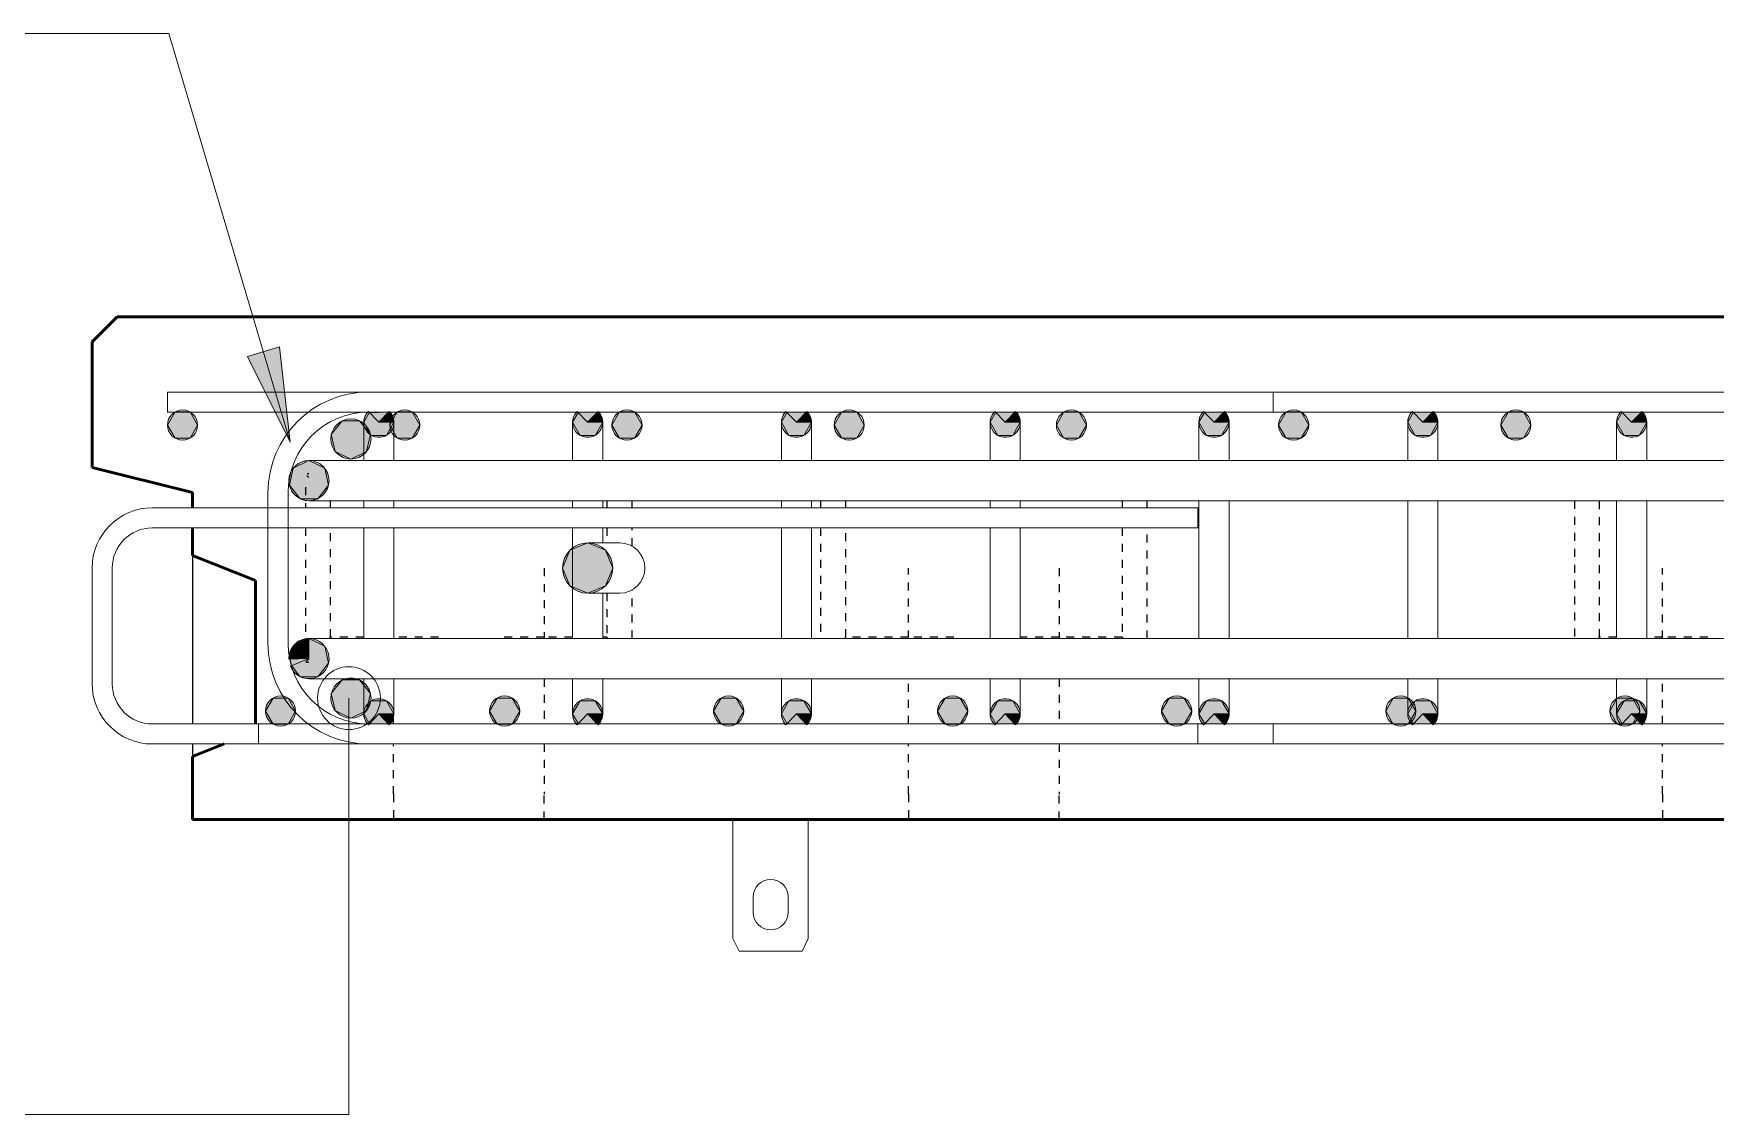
# Model space of a CAD drawing. Header units: millimetres. Extents: x -22025 to -1429, y -2879 to 29261.
# Drawn here: x -10050 to -9381, y 2394 to 2824 of the extents above; entities that cross this region are included whole.
import ezdxf

# ---------------------------------------------------------------- set-up
doc = ezdxf.new("R2010")
doc.units = ezdxf.units.MM
doc.linetypes.add('Dash', pattern=[6.36, 3.18, -3.18])
for name, color, linetype, lineweight in [('A-GENM', 13, 'Continuous', 18), ('A-WALL', 113, 'Continuous', 25), ('A-WALL-HDLN', 110, 'Dash', 25), ('S-RBAR', 171, 'Continuous', 18), ('S-RBAR-IDEN', 171, 'Continuous', 9)]:
    doc.layers.add(name, color=color, linetype=linetype, lineweight=lineweight)

# ---------------------------------------------------------------- blocks, each defined once
blk = doc.blocks.new('RR spread anchor face based - RR-SA-1_4-160-2134593-Elevation Top Copy 3')
at = {"layer": 'A-GENM'}
for p, q in [((-19219.57, 2511.2), (-19219.57, 2463.78)), ((-19189.57, 2463.78), (-19189.57, 2511.2)), ((-19211.57, 2474.28), (-19211.57, 2480.28)), ((-19197.57, 2480.28), (-19197.57, 2474.28)), ((-19219.57, 2463.78), (-19217.07, 2458.78)), ((-19192.07, 2458.78), (-19189.57, 2463.78)), ((-19217.07, 2458.78), (-19192.07, 2458.78))]:
    blk.add_line(p, q, dxfattribs=at)
for centre, start, end in [((-19204.57, 2480.28), 0, 180), ((-19204.57, 2474.28), 180, 0)]:
    blk.add_arc(centre, 7, start, end, dxfattribs=at)

msp = doc.modelspace()

# ---------------------------------------------------------------- hatches: boundary and pattern name
at = {"layer": 'S-RBAR'}
h = msp.add_hatch(color=256, dxfattribs=at)
edge = h.paths.add_edge_path()
edge.add_arc((-9990.48187, 2668.09541), 6, 0, 360)
for points in [[(-9993.48187, 2662.89926), (-9987.48187, 2662.89926), (-9984.48187, 2668.09541), (-9987.48187, 2673.29157), (-9993.48187, 2673.29157), (-9996.48187, 2668.09541)], [(-9909.37198, 2664.00002), (-9906.37198, 2669.19617), (-9908.68138, 2673.19617), (-9916.17584, 2672.99998), (-9918.37198, 2669.19617), (-9915.37198, 2664.00002)], [(-9905.0533, 2662.89926), (-9899.0533, 2662.89926), (-9896.0533, 2668.09541), (-9899.0533, 2673.29157), (-9905.0533, 2673.29157), (-9908.0533, 2668.09541)], [(-9826.2869, 2664.00002), (-9823.2869, 2669.19617), (-9825.5963, 2673.19617), (-9832.9775, 2673.19617), (-9835.2869, 2669.19617), (-9832.2869, 2664.00002)], [(-9816.62472, 2662.89926), (-9810.62472, 2662.89926), (-9807.62472, 2668.09541), (-9810.62472, 2673.29157), (-9816.62472, 2673.29157), (-9819.62472, 2668.09541)], [(-9743.20183, 2664.00002), (-9740.20183, 2669.19617), (-9742.51123, 2673.19617), (-9749.89242, 2673.19617), (-9752.20183, 2669.19617), (-9749.20183, 2664.00002)], [(-9728.19615, 2662.89926), (-9722.19615, 2662.89926), (-9719.19615, 2668.09541), (-9722.19615, 2673.29157), (-9728.19615, 2673.29157), (-9731.19615, 2668.09541)], [(-9660.11675, 2664.00002), (-9657.11675, 2669.19617), (-9659.42615, 2673.19617), (-9666.80735, 2673.19617), (-9669.11675, 2669.19617), (-9666.11675, 2664.00002)], [(-9639.76758, 2662.89926), (-9633.76758, 2662.89926), (-9630.76758, 2668.09541), (-9633.76758, 2673.29157), (-9639.76758, 2673.29157), (-9642.76758, 2668.09541)], [(-9577.03167, 2664.00002), (-9574.03167, 2669.19617), (-9576.34107, 2673.19617), (-9583.72227, 2673.19617), (-9586.03167, 2669.19617), (-9583.03167, 2664.00002)], [(-9551.33901, 2662.89926), (-9545.33901, 2662.89926), (-9542.33901, 2668.09541), (-9545.33901, 2673.29157), (-9551.33901, 2673.29157), (-9554.33901, 2668.09541)], [(-9493.9466, 2664.00002), (-9490.9466, 2669.19617), (-9493.256, 2673.19617), (-9500.6372, 2673.19617), (-9502.9466, 2669.19617), (-9499.9466, 2664.00002)], [(-9462.91044, 2662.89926), (-9456.91044, 2662.89926), (-9453.91044, 2668.09541), (-9456.91044, 2673.29157), (-9462.91044, 2673.29157), (-9465.91044, 2668.09541)], [(-9410.86152, 2664.00002), (-9407.86152, 2669.19617), (-9410.17092, 2673.19617), (-9417.55212, 2673.19617), (-9419.86152, 2669.19617), (-9416.86152, 2664.00002)], [(-9923.48187, 2654.57049), (-9917.22722, 2657.58257), (-9915.68244, 2664.35066), (-9920.0108, 2669.77824), (-9926.95294, 2669.77824), (-9931.28129, 2664.35066), (-9929.73652, 2657.58257)], [(-9943.65421, 2638.77669), (-9936.71208, 2638.77669), (-9932.38372, 2644.20427), (-9933.92849, 2650.97236), (-9940.18315, 2653.98444), (-9946.4378, 2650.97236), (-9947.98257, 2644.20427), (-9944.19468, 2639.45441)], [(-9829.27339, 2601.19617), (-9822.20233, 2604.1251), (-9819.27339, 2611.19617), (-9822.20233, 2618.26724), (-9829.27339, 2621.19617), (-9836.34446, 2618.26724), (-9839.27339, 2611.19617), (-9836.34446, 2604.1251)], [(-9943.65421, 2567.9649), (-9936.71208, 2567.9649), (-9932.38372, 2573.39248), (-9933.92849, 2580.16057), (-9940.18315, 2583.17265), (-9946.4378, 2580.16057), (-9947.64767, 2574.85979), (-9947.16511, 2572.36743), (-9944.19468, 2568.64262)], [(-9923.48187, 2551.45886), (-9917.22722, 2554.47094), (-9915.68244, 2561.23903), (-9920.0108, 2566.66661), (-9926.95294, 2566.66661), (-9931.28129, 2561.23903), (-9929.73652, 2554.47094)], [(-9948.48187, 2549.10077), (-9945.48187, 2554.29693), (-9948.48187, 2559.49308), (-9954.48187, 2559.49308), (-9957.48187, 2554.29693), (-9954.48187, 2549.10077)], [(-9916.06258, 2549.19617), (-9908.68138, 2549.19617), (-9906.37198, 2553.19617), (-9909.37198, 2558.39232), (-9915.37198, 2558.39232), (-9918.37198, 2553.19617), (-9916.17584, 2549.39236)], [(-9859.32802, 2549.10077), (-9856.32802, 2554.29693), (-9859.32802, 2559.49308), (-9865.32802, 2559.49308), (-9868.32802, 2554.29693), (-9865.32802, 2549.10077)], [(-9825.5963, 2549.19617), (-9823.2869, 2553.19617), (-9826.2869, 2558.39232), (-9832.2869, 2558.39232), (-9835.2869, 2553.19617), (-9832.9775, 2549.19617)], [(-9770.17417, 2549.10077), (-9767.17417, 2554.29693), (-9770.17417, 2559.49308), (-9776.17417, 2559.49308), (-9779.17417, 2554.29693), (-9776.17417, 2549.10077)], [(-9749.89242, 2549.19617), (-9742.51123, 2549.19617), (-9740.20183, 2553.19617), (-9743.20183, 2558.39232), (-9749.20183, 2558.39232), (-9752.20183, 2553.19617)], [(-9681.02033, 2549.10077), (-9678.02033, 2554.29693), (-9681.02033, 2559.49308), (-9687.02033, 2559.49308), (-9690.02033, 2554.29693), (-9687.02033, 2549.10077)], [(-9659.42615, 2549.19617), (-9657.11675, 2553.19617), (-9660.11675, 2558.39232), (-9666.11675, 2558.39232), (-9669.11675, 2553.19617), (-9666.80735, 2549.19617), (-9663.78228, 2549.19617)], [(-9591.86648, 2549.10077), (-9588.86648, 2554.29693), (-9591.86648, 2559.49308), (-9597.86648, 2559.49308), (-9600.86648, 2554.29693), (-9597.86648, 2549.10077)], [(-9576.34107, 2549.19617), (-9574.03167, 2553.19617), (-9577.03167, 2558.39232), (-9583.03167, 2558.39232), (-9586.03167, 2553.19617), (-9583.72227, 2549.19617)], [(-9502.71264, 2549.10077), (-9499.71264, 2554.29693), (-9502.71264, 2559.49308), (-9508.71264, 2559.49308), (-9511.71264, 2554.29693), (-9508.71264, 2549.10077)], [(-9493.256, 2549.19617), (-9490.9466, 2553.19617), (-9493.9466, 2558.39232), (-9499.9466, 2558.39232), (-9502.9466, 2553.19617), (-9500.6372, 2549.19617)], [(-9413.55879, 2549.10077), (-9410.55879, 2554.29693), (-9413.55879, 2559.49308), (-9419.55879, 2559.49308), (-9422.55879, 2554.29693), (-9419.55879, 2549.10077)], [(-9410.17092, 2549.19617), (-9407.86152, 2553.19617), (-9410.86152, 2558.39232), (-9416.86152, 2558.39232), (-9419.86152, 2553.19617), (-9417.55212, 2549.19617)]]:
    msp.add_hatch(color=256, dxfattribs=at).paths.add_polyline_path(points)
h = msp.add_hatch(color=256, dxfattribs=at)
edge = h.paths.add_edge_path()
edge.add_arc((-9923.48187, 2662.57049), 8, 0, 360)
h = msp.add_hatch(color=256, dxfattribs=at)
edge = h.paths.add_edge_path()
edge.add_arc((-9912.37198, 2669.19617), 6, 133.81197846, 360)
edge.add_line((-9906.37198, 2669.19617), (-9912.37198, 2669.19617))
edge.add_line((-9912.37198, 2669.19617), (-9916.52574, 2673.52586))
h = msp.add_hatch(color=256, dxfattribs=at)
edge = h.paths.add_edge_path()
edge.add_arc((-9912.37198, 2669.19617), 6, 0, 46.18802154)
edge.add_line((-9908.21821, 2673.52586), (-9912.37198, 2669.19617))
edge.add_line((-9912.37198, 2669.19617), (-9906.37198, 2669.19617))
h = msp.add_hatch(color=256, dxfattribs=at)
edge = h.paths.add_edge_path()
edge.add_arc((-9902.0533, 2668.09541), 6, 0, 360)
h = msp.add_hatch(color=256, dxfattribs=at)
edge = h.paths.add_edge_path()
edge.add_arc((-9829.2869, 2669.19617), 6, 133.81197846, 360)
edge.add_line((-9823.2869, 2669.19617), (-9829.2869, 2669.19617))
edge.add_line((-9829.2869, 2669.19617), (-9833.44067, 2673.52586))
h = msp.add_hatch(color=256, dxfattribs=at)
edge = h.paths.add_edge_path()
edge.add_arc((-9829.2869, 2669.19617), 6, 0, 46.18802154)
edge.add_line((-9825.13314, 2673.52586), (-9829.2869, 2669.19617))
edge.add_line((-9829.2869, 2669.19617), (-9823.2869, 2669.19617))
h = msp.add_hatch(color=256, dxfattribs=at)
edge = h.paths.add_edge_path()
edge.add_arc((-9813.62472, 2668.09541), 6, 0, 360)
h = msp.add_hatch(color=256, dxfattribs=at)
edge = h.paths.add_edge_path()
edge.add_arc((-9746.20183, 2669.19617), 6, 133.81197846, 360)
edge.add_line((-9740.20183, 2669.19617), (-9746.20183, 2669.19617))
edge.add_line((-9746.20183, 2669.19617), (-9750.35559, 2673.52586))
h = msp.add_hatch(color=256, dxfattribs=at)
edge = h.paths.add_edge_path()
edge.add_arc((-9746.20183, 2669.19617), 6, 0, 46.18802154)
edge.add_line((-9742.04806, 2673.52586), (-9746.20183, 2669.19617))
edge.add_line((-9746.20183, 2669.19617), (-9740.20183, 2669.19617))
h = msp.add_hatch(color=256, dxfattribs=at)
edge = h.paths.add_edge_path()
edge.add_arc((-9725.19615, 2668.09541), 6, 0, 360)
h = msp.add_hatch(color=256, dxfattribs=at)
edge = h.paths.add_edge_path()
edge.add_arc((-9663.11675, 2669.19617), 6, 133.81197846, 360)
edge.add_line((-9657.11675, 2669.19617), (-9663.11675, 2669.19617))
edge.add_line((-9663.11675, 2669.19617), (-9667.27051, 2673.52586))
h = msp.add_hatch(color=256, dxfattribs=at)
edge = h.paths.add_edge_path()
edge.add_arc((-9663.11675, 2669.19617), 6, 0, 46.18802154)
edge.add_line((-9658.96299, 2673.52586), (-9663.11675, 2669.19617))
edge.add_line((-9663.11675, 2669.19617), (-9657.11675, 2669.19617))
h = msp.add_hatch(color=256, dxfattribs=at)
edge = h.paths.add_edge_path()
edge.add_arc((-9636.76758, 2668.09541), 6, 0, 360)
h = msp.add_hatch(color=256, dxfattribs=at)
edge = h.paths.add_edge_path()
edge.add_arc((-9580.03167, 2669.19617), 6, 133.81197846, 360)
edge.add_line((-9574.03167, 2669.19617), (-9580.03167, 2669.19617))
edge.add_line((-9580.03167, 2669.19617), (-9584.18544, 2673.52586))
h = msp.add_hatch(color=256, dxfattribs=at)
edge = h.paths.add_edge_path()
edge.add_arc((-9580.03167, 2669.19617), 6, 0, 46.18802154)
edge.add_line((-9575.87791, 2673.52586), (-9580.03167, 2669.19617))
edge.add_line((-9580.03167, 2669.19617), (-9574.03167, 2669.19617))
h = msp.add_hatch(color=256, dxfattribs=at)
edge = h.paths.add_edge_path()
edge.add_arc((-9548.33901, 2668.09541), 6, 0, 360)
h = msp.add_hatch(color=256, dxfattribs=at)
edge = h.paths.add_edge_path()
edge.add_arc((-9496.9466, 2669.19617), 6, 133.81197846, 360)
edge.add_line((-9490.9466, 2669.19617), (-9496.9466, 2669.19617))
edge.add_line((-9496.9466, 2669.19617), (-9501.10036, 2673.52586))
h = msp.add_hatch(color=256, dxfattribs=at)
edge = h.paths.add_edge_path()
edge.add_arc((-9496.9466, 2669.19617), 6, 0, 46.18802154)
edge.add_line((-9492.79283, 2673.52586), (-9496.9466, 2669.19617))
edge.add_line((-9496.9466, 2669.19617), (-9490.9466, 2669.19617))
h = msp.add_hatch(color=256, dxfattribs=at)
edge = h.paths.add_edge_path()
edge.add_arc((-9459.91044, 2668.09541), 6, 0, 360)
h = msp.add_hatch(color=256, dxfattribs=at)
edge = h.paths.add_edge_path()
edge.add_arc((-9413.86152, 2669.19617), 6, 133.81197846, 360)
edge.add_line((-9407.86152, 2669.19617), (-9413.86152, 2669.19617))
edge.add_line((-9413.86152, 2669.19617), (-9418.01529, 2673.52586))
h = msp.add_hatch(color=256, dxfattribs=at)
edge = h.paths.add_edge_path()
edge.add_arc((-9413.86152, 2669.19617), 6, 0, 46.18802154)
edge.add_line((-9409.70776, 2673.52586), (-9413.86152, 2669.19617))
edge.add_line((-9413.86152, 2669.19617), (-9407.86152, 2669.19617))
h = msp.add_hatch(color=256, dxfattribs=at)
edge = h.paths.add_edge_path()
edge.add_arc((-9940.18315, 2645.98444), 8, 0, 360)
h = msp.add_hatch(color=256, dxfattribs=at)
edge = h.paths.add_edge_path()
edge.add_arc((-9829.27339, 2611.19617), 10, 0, 360)
h = msp.add_hatch(color=256, dxfattribs=at)
edge = h.paths.add_edge_path()
edge.add_arc((-9940.18315, 2575.17265), 8, 90, 181.70757747)
edge.add_line((-9948.17959, 2574.93426), (-9940.18315, 2575.17265))
edge.add_line((-9940.18315, 2575.17265), (-9940.18315, 2583.17265))
h = msp.add_hatch(color=256, dxfattribs=at)
edge = h.paths.add_edge_path()
edge.add_arc((-9940.18315, 2575.17265), 8, 202.56998476, 450)
edge.add_line((-9940.18315, 2583.17265), (-9940.18315, 2575.17265))
edge.add_line((-9940.18315, 2575.17265), (-9947.57044, 2572.10216))
h = msp.add_hatch(color=256, dxfattribs=at)
edge = h.paths.add_edge_path()
edge.add_arc((-9923.48187, 2559.45886), 8, 0, 360)
h = msp.add_hatch(color=256, dxfattribs=at)
edge = h.paths.add_edge_path()
edge.add_arc((-9951.48187, 2554.29693), 6, 0, 360)
h = msp.add_hatch(color=256, dxfattribs=at)
edge = h.paths.add_edge_path()
edge.add_arc((-9912.37198, 2553.19617), 6, 0, 226.18802154)
edge.add_line((-9916.52574, 2548.86648), (-9912.37198, 2553.19617))
edge.add_line((-9912.37198, 2553.19617), (-9906.37198, 2553.19617))
h = msp.add_hatch(color=256, dxfattribs=at)
edge = h.paths.add_edge_path()
edge.add_arc((-9862.32802, 2554.29693), 6, 0, 360)
h = msp.add_hatch(color=256, dxfattribs=at)
edge = h.paths.add_edge_path()
edge.add_arc((-9829.2869, 2553.19617), 6, 0, 226.18802154)
edge.add_line((-9833.44067, 2548.86648), (-9829.2869, 2553.19617))
edge.add_line((-9829.2869, 2553.19617), (-9823.2869, 2553.19617))
h = msp.add_hatch(color=256, dxfattribs=at)
edge = h.paths.add_edge_path()
edge.add_arc((-9773.17417, 2554.29693), 6, 0, 360)
h = msp.add_hatch(color=256, dxfattribs=at)
edge = h.paths.add_edge_path()
edge.add_arc((-9746.20183, 2553.19617), 6, 0, 226.18802154)
edge.add_line((-9750.35559, 2548.86648), (-9746.20183, 2553.19617))
edge.add_line((-9746.20183, 2553.19617), (-9740.20183, 2553.19617))
h = msp.add_hatch(color=256, dxfattribs=at)
edge = h.paths.add_edge_path()
edge.add_arc((-9684.02033, 2554.29693), 6, 0, 360)
h = msp.add_hatch(color=256, dxfattribs=at)
edge = h.paths.add_edge_path()
edge.add_arc((-9663.11675, 2553.19617), 6, 0, 226.18802154)
edge.add_line((-9667.27051, 2548.86648), (-9663.11675, 2553.19617))
edge.add_line((-9663.11675, 2553.19617), (-9657.11675, 2553.19617))
h = msp.add_hatch(color=256, dxfattribs=at)
edge = h.paths.add_edge_path()
edge.add_arc((-9594.86648, 2554.29693), 6, 0, 360)
h = msp.add_hatch(color=256, dxfattribs=at)
edge = h.paths.add_edge_path()
edge.add_arc((-9580.03167, 2553.19617), 6, 0, 226.18802154)
edge.add_line((-9584.18544, 2548.86648), (-9580.03167, 2553.19617))
edge.add_line((-9580.03167, 2553.19617), (-9574.03167, 2553.19617))
h = msp.add_hatch(color=256, dxfattribs=at)
edge = h.paths.add_edge_path()
edge.add_arc((-9505.71264, 2554.29693), 6, 0, 360)
h = msp.add_hatch(color=256, dxfattribs=at)
edge = h.paths.add_edge_path()
edge.add_arc((-9496.9466, 2553.19617), 6, 0, 226.18802154)
edge.add_line((-9501.10036, 2548.86648), (-9496.9466, 2553.19617))
edge.add_line((-9496.9466, 2553.19617), (-9490.9466, 2553.19617))
h = msp.add_hatch(color=256, dxfattribs=at)
edge = h.paths.add_edge_path()
edge.add_arc((-9416.55879, 2554.29693), 6, 0, 360)
h = msp.add_hatch(color=256, dxfattribs=at)
edge = h.paths.add_edge_path()
edge.add_arc((-9413.86152, 2553.19617), 6, 0, 226.18802154)
edge.add_line((-9418.01529, 2548.86648), (-9413.86152, 2553.19617))
edge.add_line((-9413.86152, 2553.19617), (-9407.86152, 2553.19617))
h = msp.add_hatch(color=256, dxfattribs=at)
edge = h.paths.add_edge_path()
edge.add_arc((-9912.37198, 2553.19617), 6, 313.81197846, 360)
edge.add_line((-9906.37198, 2553.19617), (-9912.37198, 2553.19617))
edge.add_line((-9912.37198, 2553.19617), (-9908.21821, 2548.86648))
h = msp.add_hatch(color=256, dxfattribs=at)
edge = h.paths.add_edge_path()
edge.add_arc((-9829.2869, 2553.19617), 6, 313.81197846, 360)
edge.add_line((-9823.2869, 2553.19617), (-9829.2869, 2553.19617))
edge.add_line((-9829.2869, 2553.19617), (-9825.13314, 2548.86648))
h = msp.add_hatch(color=256, dxfattribs=at)
edge = h.paths.add_edge_path()
edge.add_arc((-9746.20183, 2553.19617), 6, 313.81197846, 360)
edge.add_line((-9740.20183, 2553.19617), (-9746.20183, 2553.19617))
edge.add_line((-9746.20183, 2553.19617), (-9742.04806, 2548.86648))
h = msp.add_hatch(color=256, dxfattribs=at)
edge = h.paths.add_edge_path()
edge.add_arc((-9663.11675, 2553.19617), 6, 313.81197846, 360)
edge.add_line((-9657.11675, 2553.19617), (-9663.11675, 2553.19617))
edge.add_line((-9663.11675, 2553.19617), (-9658.96299, 2548.86648))
h = msp.add_hatch(color=256, dxfattribs=at)
edge = h.paths.add_edge_path()
edge.add_arc((-9580.03167, 2553.19617), 6, 313.81197846, 360)
edge.add_line((-9574.03167, 2553.19617), (-9580.03167, 2553.19617))
edge.add_line((-9580.03167, 2553.19617), (-9575.87791, 2548.86648))
h = msp.add_hatch(color=256, dxfattribs=at)
edge = h.paths.add_edge_path()
edge.add_arc((-9496.9466, 2553.19617), 6, 313.81197846, 360)
edge.add_line((-9490.9466, 2553.19617), (-9496.9466, 2553.19617))
edge.add_line((-9496.9466, 2553.19617), (-9492.79283, 2548.86648))
h = msp.add_hatch(color=256, dxfattribs=at)
edge = h.paths.add_edge_path()
edge.add_arc((-9413.86152, 2553.19617), 6, 313.81197846, 360)
edge.add_line((-9407.86152, 2553.19617), (-9413.86152, 2553.19617))
edge.add_line((-9413.86152, 2553.19617), (-9409.70776, 2548.86648))
at = {"layer": 'S-RBAR-IDEN'}
msp.add_hatch(color=256, dxfattribs=at).paths.add_polyline_path([(-9947.61793, 2661.33969), (-9951.95941, 2699.16989), (-9964.63628, 2695.40357)])

# ---------------------------------------------------------------- linework, layer by layer
at = {"layer": 'A-WALL', "lineweight": 50}
for p, q in [((-10016.47928, 2711.19617), (-10026.48187, 2701.19359)), ((-8726.48445, 2711.19617), (-10016.47928, 2711.19617)), ((-10026.48187, 2701.19359), (-10026.48187, 2651.19617)), ((-10026.48187, 2651.19617), (-9986.48187, 2641.19617)), ((-9986.48187, 2641.19617), (-9986.48187, 2635.19617)), ((-9986.48187, 2627.19617), (-9986.48187, 2616.19617)), ((-9986.48187, 2616.19617), (-9961.48187, 2606.19617)), ((-9961.48187, 2606.19617), (-9961.48187, 2549.19617)), ((-9973.98187, 2541.19617), (-9986.48187, 2536.19617)), ((-9986.48187, 2536.19617), (-9986.48187, 2511.19617)), ((-9986.48187, 2511.19617), (-8756.48187, 2511.19617))]:
    msp.add_line(p, q, dxfattribs=at)
at = {"layer": 'A-WALL'}
for p, q in [((-9986.48187, 2616.14274), (-9986.48187, 2549.19617)), ((-9986.48187, 2541.19617), (-9986.48187, 2536.2496))]:
    msp.add_line(p, q, dxfattribs=at)
at = {"layer": 'A-WALL-HDLN'}
for p, q in [((-9940.18315, 2647.29382), (-9940.96151, 2648.07218)), ((-9940.18315, 2648.69617), (-9940.87936, 2648.69617)), ((-9941.5855, 2643.33253), (-9941.5855, 2635.19617)), ((-9931.5855, 2635.19617), (-9931.5855, 2637.98444)), ((-9821.5855, 2637.98444), (-9821.5855, 2635.19617)), ((-9811.5855, 2635.19617), (-9811.5855, 2637.98444)), ((-9736.5855, 2637.98444), (-9736.5855, 2635.19617)), ((-9726.5855, 2635.19617), (-9726.5855, 2637.98444)), ((-9616.5855, 2637.98444), (-9616.5855, 2635.19617)), ((-9606.5855, 2635.19617), (-9606.5855, 2637.98444)), ((-9436.5855, 2637.98444), (-9436.5855, 2583.17265)), ((-9426.5855, 2583.69617), (-9426.5855, 2637.98444)), ((-9941.5855, 2627.19617), (-9941.5855, 2582.98803)), ((-9931.5855, 2583.69617), (-9931.5855, 2627.19617)), ((-9821.5855, 2627.19617), (-9821.5855, 2621.19617)), ((-9811.5855, 2619.89935), (-9811.5855, 2627.19617)), ((-9736.5855, 2627.19617), (-9736.5855, 2583.17265)), ((-9726.5855, 2583.69617), (-9726.5855, 2627.19617)), ((-9616.5855, 2627.19617), (-9616.5855, 2583.69617)), ((-9606.5855, 2583.17265), (-9606.5855, 2627.19617)), ((-9821.5855, 2601.19617), (-9821.5855, 2583.69617)), ((-9811.5855, 2583.17265), (-9811.5855, 2602.49299)), ((-9932.10901, 2583.17265), (-9931.5855, 2583.69617)), ((-9918.37198, 2583.69617), (-9931.5855, 2583.69617)), ((-9888.57507, 2583.69617), (-9906.37198, 2583.69617)), ((-9846.6316, 2583.69617), (-9864.59592, 2583.69617)), ((-9835.2869, 2583.69617), (-9846.53939, 2583.69617)), ((-9821.5855, 2583.69617), (-9823.2869, 2583.69617)), ((-9821.5855, 2583.69617), (-9821.06198, 2583.17265)), ((-9727.10901, 2583.17265), (-9726.5855, 2583.69617)), ((-9701.63174, 2583.69617), (-9726.5855, 2583.69617)), ((-9683.57507, 2583.69617), (-9701.53925, 2583.69617)), ((-9641.6316, 2583.69617), (-9657.11675, 2583.69617)), ((-9616.5855, 2583.69617), (-9641.53939, 2583.69617)), ((-9616.5855, 2583.69617), (-9616.06198, 2583.17265)), ((-9427.10901, 2583.17265), (-9426.5855, 2583.69617)), ((-9419.86152, 2583.69617), (-9426.5855, 2583.69617)), ((-9401.63174, 2583.69617), (-9407.74986, 2583.69617)), ((-9383.57507, 2583.69617), (-9401.53925, 2583.69617)), ((-9941.43075, 2573.69617), (-9940.18315, 2573.69617)), ((-9941.40729, 2573.87438), (-9940.18315, 2575.09852)), ((-9906.5855, 2521.19617), (-9906.5855, 2511.19617)), ((-9846.5855, 2511.19617), (-9846.5855, 2521.19617)), ((-9701.5855, 2521.19617), (-9701.5855, 2511.19617)), ((-9641.5855, 2511.19617), (-9641.5855, 2521.19617)), ((-9401.5855, 2521.19617), (-9401.5855, 2511.19617))]:
    msp.add_line(p, q, dxfattribs=at)
at = {"layer": 'A-WALL-HDLN', "flags": 128}
for points in [[(-9846.5855, 2611.19617), (-9846.5855, 2611.12418), (-9846.5855, 2610.90832), (-9846.5855, 2610.54895), (-9846.5855, 2610.04663), (-9846.5855, 2609.40216), (-9846.5855, 2608.61659), (-9846.5855, 2607.69116), (-9846.5855, 2606.62736), (-9846.5855, 2605.42688), (-9846.5855, 2604.09166), (-9846.5855, 2602.62382), (-9846.5855, 2601.02571), (-9846.5855, 2599.2999), (-9846.5855, 2597.44913), (-9846.5855, 2595.47638), (-9846.5855, 2593.38479), (-9846.5855, 2591.17771), (-9846.5855, 2588.85869), (-9846.5855, 2586.43141), (-9846.5855, 2583.89977), (-9846.5855, 2583.17265)], [(-9701.5855, 2583.1991), (-9701.5855, 2585.75822), (-9701.5855, 2588.21405), (-9701.5855, 2590.56267), (-9701.5855, 2592.80032), (-9701.5855, 2594.92341), (-9701.5855, 2596.92856), (-9701.5855, 2598.81255), (-9701.5855, 2600.57237), (-9701.5855, 2602.20521), (-9701.5855, 2603.70845), (-9701.5855, 2605.07969), (-9701.5855, 2606.31673), (-9701.5855, 2607.4176), (-9701.5855, 2608.38053), (-9701.5855, 2609.20398), (-9701.5855, 2609.88665), (-9701.5855, 2610.42742), (-9701.5855, 2610.82545), (-9701.5855, 2611.08008), (-9701.5855, 2611.19092), (-9701.5855, 2611.19617)], [(-9641.5855, 2611.19617), (-9641.5855, 2611.12418), (-9641.5855, 2610.90832), (-9641.5855, 2610.54895), (-9641.5855, 2610.04663), (-9641.5855, 2609.40216), (-9641.5855, 2608.61659), (-9641.5855, 2607.69116), (-9641.5855, 2606.62736), (-9641.5855, 2605.42688), (-9641.5855, 2604.09166), (-9641.5855, 2602.62382), (-9641.5855, 2601.02571), (-9641.5855, 2599.2999), (-9641.5855, 2597.44913), (-9641.5855, 2595.47638), (-9641.5855, 2593.38479), (-9641.5855, 2591.17771), (-9641.5855, 2588.85869), (-9641.5855, 2586.43141), (-9641.5855, 2583.89977), (-9641.5855, 2583.17265)], [(-9401.5855, 2583.1991), (-9401.5855, 2585.75822), (-9401.5855, 2588.21405), (-9401.5855, 2590.56267), (-9401.5855, 2592.80032), (-9401.5855, 2594.92341), (-9401.5855, 2596.92856), (-9401.5855, 2598.81255), (-9401.5855, 2600.57237), (-9401.5855, 2602.20521), (-9401.5855, 2603.70845), (-9401.5855, 2605.07969), (-9401.5855, 2606.31673), (-9401.5855, 2607.4176), (-9401.5855, 2608.38053), (-9401.5855, 2609.20398), (-9401.5855, 2609.88665), (-9401.5855, 2610.42742), (-9401.5855, 2610.82545), (-9401.5855, 2611.08008), (-9401.5855, 2611.19092), (-9401.5855, 2611.19617)], [(-9846.5855, 2567.17265), (-9846.5855, 2566.75599), (-9846.5855, 2563.61572), (-9846.5855, 2560.40759), (-9846.5855, 2557.13673), (-9846.5855, 2553.80837), (-9846.5855, 2550.42784), (-9846.5855, 2549.19617)], [(-9701.5855, 2549.19617), (-9701.5855, 2549.50716), (-9701.5855, 2552.90085), (-9701.5855, 2556.24382), (-9701.5855, 2559.53072), (-9701.5855, 2562.7563), (-9701.5855, 2565.91538), (-9701.5855, 2567.17265)], [(-9641.5855, 2567.17265), (-9641.5855, 2566.75599), (-9641.5855, 2563.61572), (-9641.5855, 2560.40759), (-9641.5855, 2557.13673), (-9641.5855, 2553.80837), (-9641.5855, 2550.42784), (-9641.5855, 2549.19617)], [(-9401.5855, 2549.19617), (-9401.5855, 2549.50716), (-9401.5855, 2552.90085), (-9401.5855, 2556.24382), (-9401.5855, 2559.53072), (-9401.5855, 2562.7563), (-9401.5855, 2565.91538), (-9401.5855, 2567.17265)], [(-9906.5855, 2549.19617), (-9906.5855, 2549.50716), (-9906.5855, 2551.64326)], [(-9906.5855, 2521.19617), (-9906.5855, 2524.79521), (-9906.5855, 2528.38849), (-9906.5855, 2531.97027), (-9906.5855, 2535.53481), (-9906.5855, 2539.07641), (-9906.5855, 2541.19617)], [(-9846.5855, 2541.19617), (-9846.5855, 2540.02765), (-9846.5855, 2536.49321), (-9846.5855, 2532.9343), (-9846.5855, 2529.35662), (-9846.5855, 2525.76587), (-9846.5855, 2522.16782), (-9846.5855, 2521.19617)], [(-9701.5855, 2521.19617), (-9701.5855, 2524.79521), (-9701.5855, 2528.38849), (-9701.5855, 2531.97027), (-9701.5855, 2535.53481), (-9701.5855, 2539.07641), (-9701.5855, 2541.19617)], [(-9641.5855, 2541.19617), (-9641.5855, 2540.02765), (-9641.5855, 2536.49321), (-9641.5855, 2532.9343), (-9641.5855, 2529.35662), (-9641.5855, 2525.76587), (-9641.5855, 2522.16782), (-9641.5855, 2521.19617)], [(-9401.5855, 2521.19617), (-9401.5855, 2524.79521), (-9401.5855, 2528.38849), (-9401.5855, 2531.97027), (-9401.5855, 2535.53481), (-9401.5855, 2539.07641), (-9401.5855, 2541.19617)]]:
    msp.add_lwpolyline(points, dxfattribs=at)
at = {"layer": 'S-RBAR'}
for p, q in [((-8746.48187, 2681.19617), (-9996.48187, 2681.19617)), ((-9996.48187, 2681.19617), (-9996.48187, 2673.19617)), ((-9916.48187, 2681.19617), (-9556.48187, 2681.19617)), ((-9556.48187, 2673.19617), (-9556.48187, 2681.19617)), ((-9993.48187, 2673.29157), (-9996.48187, 2668.09541)), ((-8746.48187, 2673.19617), (-9996.48187, 2673.19617)), ((-9987.48187, 2673.29157), (-9993.48187, 2673.29157)), ((-9984.48187, 2668.09541), (-9987.48187, 2673.29157)), ((-9916.17584, 2672.99998), (-9918.37198, 2669.19617)), ((-9912.37198, 2669.19617), (-9916.52574, 2673.52586)), ((-9916.48187, 2673.19617), (-9556.48187, 2673.19617)), ((-9908.68138, 2673.19617), (-9916.17584, 2672.99998)), ((-9908.21821, 2673.52586), (-9912.37198, 2669.19617)), ((-9906.37198, 2669.19617), (-9908.68138, 2673.19617)), ((-9905.0533, 2673.29157), (-9908.0533, 2668.09541)), ((-9899.0533, 2673.29157), (-9905.0533, 2673.29157)), ((-9896.0533, 2668.09541), (-9899.0533, 2673.29157)), ((-9832.9775, 2673.19617), (-9835.2869, 2669.19617)), ((-9829.2869, 2669.19617), (-9833.44067, 2673.52586)), ((-9825.5963, 2673.19617), (-9832.9775, 2673.19617)), ((-9825.13314, 2673.52586), (-9829.2869, 2669.19617)), ((-9823.2869, 2669.19617), (-9825.5963, 2673.19617)), ((-9816.62472, 2673.29157), (-9819.62472, 2668.09541)), ((-9810.62472, 2673.29157), (-9816.62472, 2673.29157)), ((-9807.62472, 2668.09541), (-9810.62472, 2673.29157)), ((-9749.89242, 2673.19617), (-9752.20183, 2669.19617)), ((-9746.20183, 2669.19617), (-9750.35559, 2673.52586)), ((-9742.51123, 2673.19617), (-9749.89242, 2673.19617)), ((-9742.04806, 2673.52586), (-9746.20183, 2669.19617)), ((-9740.20183, 2669.19617), (-9742.51123, 2673.19617)), ((-9728.19615, 2673.29157), (-9731.19615, 2668.09541)), ((-9722.19615, 2673.29157), (-9728.19615, 2673.29157)), ((-9719.19615, 2668.09541), (-9722.19615, 2673.29157)), ((-9666.80735, 2673.19617), (-9669.11675, 2669.19617)), ((-9663.11675, 2669.19617), (-9667.27051, 2673.52586)), ((-9659.42615, 2673.19617), (-9666.80735, 2673.19617)), ((-9658.96299, 2673.52586), (-9663.11675, 2669.19617)), ((-9657.11675, 2669.19617), (-9659.42615, 2673.19617)), ((-9639.76758, 2673.29157), (-9642.76758, 2668.09541)), ((-9633.76758, 2673.29157), (-9639.76758, 2673.29157)), ((-9630.76758, 2668.09541), (-9633.76758, 2673.29157)), ((-9583.72227, 2673.19617), (-9586.03167, 2669.19617)), ((-9580.03167, 2669.19617), (-9584.18544, 2673.52586)), ((-9576.34107, 2673.19617), (-9583.72227, 2673.19617)), ((-9575.87791, 2673.52586), (-9580.03167, 2669.19617)), ((-9574.03167, 2669.19617), (-9576.34107, 2673.19617)), ((-9551.33901, 2673.29157), (-9554.33901, 2668.09541)), ((-9545.33901, 2673.29157), (-9551.33901, 2673.29157)), ((-9542.33901, 2668.09541), (-9545.33901, 2673.29157)), ((-9500.6372, 2673.19617), (-9502.9466, 2669.19617)), ((-9496.9466, 2669.19617), (-9501.10036, 2673.52586)), ((-9493.256, 2673.19617), (-9500.6372, 2673.19617)), ((-9492.79283, 2673.52586), (-9496.9466, 2669.19617)), ((-9490.9466, 2669.19617), (-9493.256, 2673.19617)), ((-9462.91044, 2673.29157), (-9465.91044, 2668.09541)), ((-9456.91044, 2673.29157), (-9462.91044, 2673.29157)), ((-9453.91044, 2668.09541), (-9456.91044, 2673.29157)), ((-9417.55212, 2673.19617), (-9419.86152, 2669.19617)), ((-9413.86152, 2669.19617), (-9418.01529, 2673.52586)), ((-9410.17092, 2673.19617), (-9417.55212, 2673.19617)), ((-9409.70776, 2673.52586), (-9413.86152, 2669.19617)), ((-9407.86152, 2669.19617), (-9410.17092, 2673.19617)), ((-9996.48187, 2668.09541), (-9993.48187, 2662.89926)), ((-9987.48187, 2662.89926), (-9984.48187, 2668.09541)), ((-9926.95294, 2669.77824), (-9931.28129, 2664.35066)), ((-9931.28129, 2664.35066), (-9929.73652, 2657.58257)), ((-9920.0108, 2669.77824), (-9926.95294, 2669.77824)), ((-9915.68244, 2664.35066), (-9920.0108, 2669.77824)), ((-9918.37198, 2654.19617), (-9918.37198, 2669.19617)), ((-9918.37198, 2669.19617), (-9915.37198, 2664.00002)), ((-9917.22722, 2657.58257), (-9915.68244, 2664.35066)), ((-9915.37198, 2664.00002), (-9909.37198, 2664.00002)), ((-9912.37198, 2669.19617), (-9906.37198, 2669.19617)), ((-9906.37198, 2669.19617), (-9912.37198, 2669.19617)), ((-9909.37198, 2664.00002), (-9906.37198, 2669.19617)), ((-9908.0533, 2668.09541), (-9905.0533, 2662.89926)), ((-9906.37198, 2654.19617), (-9906.37198, 2669.19617)), ((-9899.0533, 2662.89926), (-9896.0533, 2668.09541)), ((-9835.2869, 2654.19617), (-9835.2869, 2669.19617)), ((-9835.2869, 2669.19617), (-9832.2869, 2664.00002)), ((-9832.2869, 2664.00002), (-9826.2869, 2664.00002)), ((-9829.2869, 2669.19617), (-9823.2869, 2669.19617)), ((-9823.2869, 2669.19617), (-9829.2869, 2669.19617)), ((-9826.2869, 2664.00002), (-9823.2869, 2669.19617)), ((-9823.2869, 2654.19617), (-9823.2869, 2669.19617)), ((-9819.62472, 2668.09541), (-9816.62472, 2662.89926)), ((-9810.62472, 2662.89926), (-9807.62472, 2668.09541)), ((-9752.20183, 2654.19617), (-9752.20183, 2669.19617)), ((-9752.20183, 2669.19617), (-9749.20183, 2664.00002)), ((-9749.20183, 2664.00002), (-9743.20183, 2664.00002)), ((-9746.20183, 2669.19617), (-9740.20183, 2669.19617)), ((-9740.20183, 2669.19617), (-9746.20183, 2669.19617)), ((-9743.20183, 2664.00002), (-9740.20183, 2669.19617)), ((-9740.20183, 2654.19617), (-9740.20183, 2669.19617)), ((-9731.19615, 2668.09541), (-9728.19615, 2662.89926)), ((-9722.19615, 2662.89926), (-9719.19615, 2668.09541)), ((-9669.11675, 2654.19617), (-9669.11675, 2669.19617)), ((-9669.11675, 2669.19617), (-9666.11675, 2664.00002)), ((-9666.11675, 2664.00002), (-9660.11675, 2664.00002)), ((-9663.11675, 2669.19617), (-9657.11675, 2669.19617)), ((-9657.11675, 2669.19617), (-9663.11675, 2669.19617)), ((-9660.11675, 2664.00002), (-9657.11675, 2669.19617)), ((-9657.11675, 2654.19617), (-9657.11675, 2669.19617)), ((-9642.76758, 2668.09541), (-9639.76758, 2662.89926)), ((-9633.76758, 2662.89926), (-9630.76758, 2668.09541)), ((-9586.03167, 2654.19617), (-9586.03167, 2669.19617)), ((-9586.03167, 2669.19617), (-9583.03167, 2664.00002)), ((-9583.03167, 2664.00002), (-9577.03167, 2664.00002)), ((-9580.03167, 2669.19617), (-9574.03167, 2669.19617)), ((-9574.03167, 2669.19617), (-9580.03167, 2669.19617)), ((-9577.03167, 2664.00002), (-9574.03167, 2669.19617)), ((-9574.03167, 2654.19617), (-9574.03167, 2669.19617)), ((-9554.33901, 2668.09541), (-9551.33901, 2662.89926)), ((-9545.33901, 2662.89926), (-9542.33901, 2668.09541)), ((-9502.9466, 2654.19617), (-9502.9466, 2669.19617)), ((-9502.9466, 2669.19617), (-9499.9466, 2664.00002)), ((-9499.9466, 2664.00002), (-9493.9466, 2664.00002)), ((-9496.9466, 2669.19617), (-9490.9466, 2669.19617)), ((-9490.9466, 2669.19617), (-9496.9466, 2669.19617)), ((-9493.9466, 2664.00002), (-9490.9466, 2669.19617)), ((-9490.9466, 2654.19617), (-9490.9466, 2669.19617)), ((-9465.91044, 2668.09541), (-9462.91044, 2662.89926)), ((-9456.91044, 2662.89926), (-9453.91044, 2668.09541)), ((-9419.86152, 2654.19617), (-9419.86152, 2669.19617)), ((-9419.86152, 2669.19617), (-9416.86152, 2664.00002)), ((-9416.86152, 2664.00002), (-9410.86152, 2664.00002)), ((-9413.86152, 2669.19617), (-9407.86152, 2669.19617)), ((-9407.86152, 2669.19617), (-9413.86152, 2669.19617)), ((-9410.86152, 2664.00002), (-9407.86152, 2669.19617)), ((-9407.86152, 2654.19617), (-9407.86152, 2669.19617)), ((-9993.48187, 2662.89926), (-9987.48187, 2662.89926)), ((-9929.73652, 2657.58257), (-9923.48187, 2654.57049)), ((-9923.48187, 2654.57049), (-9917.22722, 2657.58257)), ((-9905.0533, 2662.89926), (-9899.0533, 2662.89926)), ((-9816.62472, 2662.89926), (-9810.62472, 2662.89926)), ((-9728.19615, 2662.89926), (-9722.19615, 2662.89926)), ((-9639.76758, 2662.89926), (-9633.76758, 2662.89926)), ((-9551.33901, 2662.89926), (-9545.33901, 2662.89926)), ((-9462.91044, 2662.89926), (-9456.91044, 2662.89926)), ((-9946.4378, 2650.97236), (-9947.98257, 2644.20427)), ((-9940.18315, 2653.98444), (-9946.4378, 2650.97236)), ((-9884.68315, 2653.98444), (-9940.18315, 2653.98444)), ((-9933.92849, 2650.97236), (-9940.18315, 2653.98444)), ((-9932.38372, 2644.20427), (-9933.92849, 2650.97236)), ((-8858.18144, 2653.98444), (-9884.68315, 2653.98444)), ((-9947.98257, 2644.20427), (-9944.19468, 2639.45441)), ((-9936.71208, 2638.77669), (-9932.38372, 2644.20427)), ((-9956.48187, 2581.19617), (-9956.48187, 2641.19617)), ((-9948.48187, 2581.19617), (-9948.48187, 2641.19617)), ((-9944.19468, 2639.45441), (-9943.65421, 2638.77669)), ((-9943.65421, 2638.77669), (-9936.71208, 2638.77669)), ((-9884.68315, 2637.98444), (-9940.18315, 2637.98444)), ((-9918.37198, 2635.19617), (-9918.37198, 2637.98444)), ((-9906.37198, 2635.19617), (-9906.37198, 2637.98444)), ((-8858.18144, 2637.98444), (-9884.68315, 2637.98444)), ((-9835.2869, 2635.19617), (-9835.2869, 2637.98444)), ((-9823.2869, 2635.19617), (-9823.2869, 2637.98444)), ((-9752.20183, 2635.19617), (-9752.20183, 2637.98444)), ((-9740.20183, 2635.19617), (-9740.20183, 2637.98444)), ((-9669.11675, 2635.19617), (-9669.11675, 2637.98444)), ((-9657.11675, 2635.19617), (-9657.11675, 2637.98444)), ((-9586.03167, 2583.19617), (-9586.03167, 2637.98444)), ((-9574.03167, 2583.19617), (-9574.03167, 2637.98444)), ((-9502.9466, 2583.19617), (-9502.9466, 2637.98444)), ((-9490.9466, 2583.19617), (-9490.9466, 2637.98444)), ((-9419.86152, 2583.19617), (-9419.86152, 2637.98444)), ((-9407.86152, 2583.19617), (-9407.86152, 2637.98444)), ((-10002.48187, 2635.19617), (-9586.48187, 2635.19617)), ((-9586.48187, 2627.19617), (-9586.48187, 2635.19617)), ((-10002.48187, 2627.19617), (-9586.48187, 2627.19617)), ((-9918.37198, 2583.19617), (-9918.37198, 2627.19617)), ((-9906.37198, 2583.19617), (-9906.37198, 2627.19617)), ((-9835.2869, 2583.19617), (-9835.2869, 2627.19617)), ((-9823.2869, 2621.19617), (-9823.2869, 2627.19617)), ((-9752.20183, 2583.19617), (-9752.20183, 2627.19617)), ((-9740.20183, 2583.19617), (-9740.20183, 2627.19617)), ((-9669.11675, 2583.19617), (-9669.11675, 2627.19617)), ((-9657.11675, 2583.19617), (-9657.11675, 2627.19617)), ((-9836.34446, 2618.26724), (-9839.27339, 2611.19617)), ((-9829.27339, 2621.19617), (-9836.34446, 2618.26724)), ((-9817.57035, 2621.19617), (-9829.27339, 2621.19617)), ((-9822.20233, 2618.26724), (-9829.27339, 2621.19617)), ((-9819.27339, 2611.19617), (-9822.20233, 2618.26724)), ((-9817.57035, 2621.19617), (-9816.48187, 2621.19617)), ((-10026.48187, 2565.19617), (-10026.48187, 2611.19617)), ((-10018.48187, 2565.19617), (-10018.48187, 2611.19617)), ((-9839.27339, 2611.19617), (-9836.34446, 2604.1251)), ((-9822.20233, 2604.1251), (-9819.27339, 2611.19617)), ((-9836.34446, 2604.1251), (-9829.27339, 2601.19617)), ((-9829.27339, 2601.19617), (-9822.20233, 2604.1251)), ((-9817.57035, 2601.19617), (-9829.27339, 2601.19617)), ((-9823.2869, 2583.19617), (-9823.2869, 2601.19617)), ((-9817.57035, 2601.19617), (-9816.48187, 2601.19617)), ((-9940.18315, 2583.17265), (-9946.4378, 2580.16057)), ((-9884.68315, 2583.17265), (-9940.18315, 2583.17265)), ((-9933.92849, 2580.16057), (-9940.18315, 2583.17265)), ((-9940.18315, 2575.17265), (-9940.18315, 2583.17265)), ((-9940.18315, 2583.17265), (-9940.18315, 2575.17265)), ((-8858.18144, 2583.17265), (-9884.68315, 2583.17265)), ((-9946.4378, 2580.16057), (-9947.64767, 2574.85979)), ((-9932.38372, 2573.39248), (-9933.92849, 2580.16057)), ((-9948.17959, 2574.93426), (-9940.18315, 2575.17265)), ((-9947.64767, 2574.85979), (-9947.16511, 2572.36743)), ((-9940.18315, 2575.17265), (-9947.57044, 2572.10216)), ((-9947.16511, 2572.36743), (-9944.19468, 2568.64262)), ((-9936.71208, 2567.9649), (-9932.38372, 2573.39248)), ((-9944.19468, 2568.64262), (-9943.65421, 2567.9649)), ((-9943.65421, 2567.9649), (-9936.71208, 2567.9649)), ((-9884.68315, 2567.17265), (-9940.18315, 2567.17265)), ((-9926.95294, 2566.66661), (-9931.28129, 2561.23903)), ((-9920.0108, 2566.66661), (-9926.95294, 2566.66661)), ((-9915.68244, 2561.23903), (-9920.0108, 2566.66661)), ((-9918.37198, 2553.19617), (-9918.37198, 2567.08999)), ((-9906.37198, 2553.19617), (-9906.37198, 2567.08999)), ((-8858.18144, 2567.17265), (-9884.68315, 2567.17265)), ((-9835.2869, 2553.19617), (-9835.2869, 2567.08999)), ((-9823.2869, 2553.19617), (-9823.2869, 2567.08999)), ((-9752.20183, 2553.19617), (-9752.20183, 2567.08999)), ((-9740.20183, 2553.19617), (-9740.20183, 2567.08999)), ((-9669.11675, 2553.19617), (-9669.11675, 2567.08999)), ((-9657.11675, 2553.19617), (-9657.11675, 2567.08999)), ((-9586.03167, 2553.19617), (-9586.03167, 2567.08999)), ((-9574.03167, 2553.19617), (-9574.03167, 2567.08999)), ((-9502.9466, 2553.19617), (-9502.9466, 2567.08999)), ((-9490.9466, 2553.19617), (-9490.9466, 2567.08999)), ((-9419.86152, 2553.19617), (-9419.86152, 2567.08999)), ((-9407.86152, 2553.19617), (-9407.86152, 2567.08999)), ((-9954.48187, 2559.49308), (-9957.48187, 2554.29693)), ((-9948.48187, 2559.49308), (-9954.48187, 2559.49308)), ((-9945.48187, 2554.29693), (-9948.48187, 2559.49308)), ((-9931.28129, 2561.23903), (-9929.73652, 2554.47094)), ((-9915.37198, 2558.39232), (-9918.37198, 2553.19617)), ((-9917.22722, 2554.47094), (-9915.68244, 2561.23903)), ((-9909.37198, 2558.39232), (-9915.37198, 2558.39232)), ((-9906.37198, 2553.19617), (-9909.37198, 2558.39232)), ((-9865.32802, 2559.49308), (-9868.32802, 2554.29693)), ((-9859.32802, 2559.49308), (-9865.32802, 2559.49308)), ((-9856.32802, 2554.29693), (-9859.32802, 2559.49308)), ((-9832.2869, 2558.39232), (-9835.2869, 2553.19617)), ((-9826.2869, 2558.39232), (-9832.2869, 2558.39232)), ((-9823.2869, 2553.19617), (-9826.2869, 2558.39232)), ((-9776.17417, 2559.49308), (-9779.17417, 2554.29693)), ((-9770.17417, 2559.49308), (-9776.17417, 2559.49308)), ((-9767.17417, 2554.29693), (-9770.17417, 2559.49308)), ((-9749.20183, 2558.39232), (-9752.20183, 2553.19617)), ((-9743.20183, 2558.39232), (-9749.20183, 2558.39232)), ((-9740.20183, 2553.19617), (-9743.20183, 2558.39232)), ((-9687.02033, 2559.49308), (-9690.02033, 2554.29693)), ((-9681.02033, 2559.49308), (-9687.02033, 2559.49308)), ((-9678.02033, 2554.29693), (-9681.02033, 2559.49308)), ((-9666.11675, 2558.39232), (-9669.11675, 2553.19617)), ((-9660.11675, 2558.39232), (-9666.11675, 2558.39232)), ((-9657.11675, 2553.19617), (-9660.11675, 2558.39232)), ((-9597.86648, 2559.49308), (-9600.86648, 2554.29693)), ((-9591.86648, 2559.49308), (-9597.86648, 2559.49308)), ((-9588.86648, 2554.29693), (-9591.86648, 2559.49308)), ((-9583.03167, 2558.39232), (-9586.03167, 2553.19617)), ((-9577.03167, 2558.39232), (-9583.03167, 2558.39232)), ((-9574.03167, 2553.19617), (-9577.03167, 2558.39232)), ((-9508.71264, 2559.49308), (-9511.71264, 2554.29693)), ((-9502.71264, 2559.49308), (-9508.71264, 2559.49308)), ((-9499.9466, 2558.39232), (-9502.9466, 2553.19617)), ((-9499.71264, 2554.29693), (-9502.71264, 2559.49308)), ((-9493.9466, 2558.39232), (-9499.9466, 2558.39232)), ((-9490.9466, 2553.19617), (-9493.9466, 2558.39232)), ((-9419.55879, 2559.49308), (-9422.55879, 2554.29693)), ((-9416.86152, 2558.39232), (-9419.86152, 2553.19617)), ((-9413.55879, 2559.49308), (-9419.55879, 2559.49308)), ((-9410.86152, 2558.39232), (-9416.86152, 2558.39232)), ((-9410.55879, 2554.29693), (-9413.55879, 2559.49308)), ((-9407.86152, 2553.19617), (-9410.86152, 2558.39232)), ((-9957.48187, 2554.29693), (-9954.48187, 2549.10077)), ((-9948.48187, 2549.10077), (-9945.48187, 2554.29693)), ((-9929.73652, 2554.47094), (-9923.48187, 2551.45886)), ((-9923.48187, 2551.45886), (-9917.22722, 2554.47094)), ((-9918.37198, 2553.19617), (-9916.17584, 2549.39236)), ((-9916.52574, 2548.86648), (-9912.37198, 2553.19617)), ((-9912.37198, 2553.19617), (-9906.37198, 2553.19617)), ((-9906.37198, 2553.19617), (-9912.37198, 2553.19617)), ((-9912.37198, 2553.19617), (-9908.21821, 2548.86648)), ((-9908.68138, 2549.19617), (-9906.37198, 2553.19617)), ((-9868.32802, 2554.29693), (-9865.32802, 2549.10077)), ((-9859.32802, 2549.10077), (-9856.32802, 2554.29693)), ((-9835.2869, 2553.19617), (-9832.9775, 2549.19617)), ((-9833.44067, 2548.86648), (-9829.2869, 2553.19617)), ((-9829.2869, 2553.19617), (-9823.2869, 2553.19617)), ((-9823.2869, 2553.19617), (-9829.2869, 2553.19617)), ((-9829.2869, 2553.19617), (-9825.13314, 2548.86648)), ((-9825.5963, 2549.19617), (-9823.2869, 2553.19617)), ((-9779.17417, 2554.29693), (-9776.17417, 2549.10077)), ((-9770.17417, 2549.10077), (-9767.17417, 2554.29693)), ((-9752.20183, 2553.19617), (-9749.89242, 2549.19617)), ((-9750.35559, 2548.86648), (-9746.20183, 2553.19617)), ((-9746.20183, 2553.19617), (-9740.20183, 2553.19617)), ((-9740.20183, 2553.19617), (-9746.20183, 2553.19617)), ((-9746.20183, 2553.19617), (-9742.04806, 2548.86648)), ((-9742.51123, 2549.19617), (-9740.20183, 2553.19617)), ((-9690.02033, 2554.29693), (-9687.02033, 2549.10077)), ((-9681.02033, 2549.10077), (-9678.02033, 2554.29693)), ((-9669.11675, 2553.19617), (-9666.80735, 2549.19617)), ((-9667.27051, 2548.86648), (-9663.11675, 2553.19617)), ((-9663.11675, 2553.19617), (-9657.11675, 2553.19617)), ((-9657.11675, 2553.19617), (-9663.11675, 2553.19617)), ((-9663.11675, 2553.19617), (-9658.96299, 2548.86648)), ((-9659.42615, 2549.19617), (-9657.11675, 2553.19617)), ((-9600.86648, 2554.29693), (-9597.86648, 2549.10077)), ((-9591.86648, 2549.10077), (-9588.86648, 2554.29693)), ((-9586.03167, 2553.19617), (-9583.72227, 2549.19617)), ((-9584.18544, 2548.86648), (-9580.03167, 2553.19617)), ((-9580.03167, 2553.19617), (-9574.03167, 2553.19617)), ((-9574.03167, 2553.19617), (-9580.03167, 2553.19617)), ((-9580.03167, 2553.19617), (-9575.87791, 2548.86648)), ((-9576.34107, 2549.19617), (-9574.03167, 2553.19617)), ((-9511.71264, 2554.29693), (-9508.71264, 2549.10077)), ((-9502.9466, 2553.19617), (-9500.6372, 2549.19617)), ((-9502.71264, 2549.10077), (-9499.71264, 2554.29693)), ((-9501.10036, 2548.86648), (-9496.9466, 2553.19617)), ((-9496.9466, 2553.19617), (-9490.9466, 2553.19617)), ((-9490.9466, 2553.19617), (-9496.9466, 2553.19617)), ((-9496.9466, 2553.19617), (-9492.79283, 2548.86648)), ((-9493.256, 2549.19617), (-9490.9466, 2553.19617)), ((-9422.55879, 2554.29693), (-9419.55879, 2549.10077)), ((-9419.86152, 2553.19617), (-9417.55212, 2549.19617)), ((-9418.01529, 2548.86648), (-9413.86152, 2553.19617)), ((-9413.86152, 2553.19617), (-9407.86152, 2553.19617)), ((-9407.86152, 2553.19617), (-9413.86152, 2553.19617)), ((-9413.86152, 2553.19617), (-9409.70776, 2548.86648)), ((-9413.55879, 2549.10077), (-9410.55879, 2554.29693)), ((-9410.17092, 2549.19617), (-9407.86152, 2553.19617)), ((-9586.48187, 2549.19617), (-10002.48187, 2549.19617)), ((-8786.48187, 2549.19617), (-9960.29648, 2549.19617)), ((-9960.29648, 2549.19617), (-9960.29648, 2541.19617)), ((-9954.48187, 2549.10077), (-9948.48187, 2549.10077)), ((-9556.48187, 2549.19617), (-9916.48187, 2549.19617)), ((-9916.17584, 2549.39236), (-9916.06258, 2549.19617)), ((-9916.06258, 2549.19617), (-9908.68138, 2549.19617)), ((-9865.32802, 2549.10077), (-9859.32802, 2549.10077)), ((-9832.9775, 2549.19617), (-9825.5963, 2549.19617)), ((-9776.17417, 2549.10077), (-9770.17417, 2549.10077)), ((-9749.89242, 2549.19617), (-9742.51123, 2549.19617)), ((-9687.02033, 2549.10077), (-9681.02033, 2549.10077)), ((-9666.80735, 2549.19617), (-9663.78228, 2549.19617)), ((-9663.78228, 2549.19617), (-9659.42615, 2549.19617)), ((-9597.86648, 2549.10077), (-9591.86648, 2549.10077)), ((-9586.48187, 2549.19617), (-9586.48187, 2541.19617)), ((-9583.72227, 2549.19617), (-9576.34107, 2549.19617)), ((-9556.48187, 2549.19617), (-9556.48187, 2541.19617)), ((-9508.71264, 2549.10077), (-9502.71264, 2549.10077)), ((-9500.6372, 2549.19617), (-9493.256, 2549.19617)), ((-9419.55879, 2549.10077), (-9413.55879, 2549.10077)), ((-9417.55212, 2549.19617), (-9410.17092, 2549.19617)), ((-9586.48187, 2541.19617), (-10002.48187, 2541.19617)), ((-8786.48187, 2541.19617), (-9960.29648, 2541.19617)), ((-9556.48187, 2541.19617), (-9916.48187, 2541.19617))]:
    msp.add_line(p, q, dxfattribs=at)
for centre, radius in [((-9990.48187, 2668.09541), 6), ((-9923.48187, 2662.57049), 8), ((-9902.0533, 2668.09541), 6), ((-9813.62472, 2668.09541), 6), ((-9725.19615, 2668.09541), 6), ((-9636.76758, 2668.09541), 6), ((-9548.33901, 2668.09541), 6), ((-9459.91044, 2668.09541), 6), ((-9940.18315, 2645.98444), 8), ((-9829.27339, 2611.19617), 10), ((-9923.48187, 2559.45886), 8), ((-9951.48187, 2554.29693), 6), ((-9862.32802, 2554.29693), 6), ((-9773.17417, 2554.29693), 6), ((-9684.02033, 2554.29693), 6), ((-9594.86648, 2554.29693), 6), ((-9505.71264, 2554.29693), 6), ((-9416.55879, 2554.29693), 6)]:
    msp.add_circle(centre, radius, dxfattribs=at)
for centre, radius, start, end in [((-9916.48187, 2641.19617), 40, 90, 180), ((-9916.48187, 2641.19617), 32, 90, 180), ((-9912.37198, 2669.19617), 6, 133.81197846, 0), ((-9912.37198, 2669.19617), 6, 138.49273503, 180), ((-9912.37198, 2669.19617), 6, 0, 46.18802154), ((-9912.37198, 2669.19617), 6, 360, 42.07106781), ((-9829.2869, 2669.19617), 6, 133.81197846, 0), ((-9829.2869, 2669.19617), 6, 137.92893219, 180), ((-9829.2869, 2669.19617), 6, 0, 46.18802154), ((-9829.2869, 2669.19617), 6, 360, 42.07106781), ((-9746.20183, 2669.19617), 6, 133.81197846, 0), ((-9746.20183, 2669.19617), 6, 137.92893219, 180), ((-9746.20183, 2669.19617), 6, 0, 46.18802154), ((-9746.20183, 2669.19617), 6, 360, 42.07106781), ((-9663.11675, 2669.19617), 6, 133.81197846, 0), ((-9663.11675, 2669.19617), 6, 137.92893219, 180), ((-9663.11675, 2669.19617), 6, 0, 46.18802154), ((-9663.11675, 2669.19617), 6, 360, 42.07106781), ((-9580.03167, 2669.19617), 6, 133.81197846, 0), ((-9580.03167, 2669.19617), 6, 137.92893219, 180), ((-9580.03167, 2669.19617), 6, 0, 46.18802154), ((-9580.03167, 2669.19617), 6, 360, 42.07106781), ((-9496.9466, 2669.19617), 6, 133.81197846, 0), ((-9496.9466, 2669.19617), 6, 137.92893219, 180), ((-9496.9466, 2669.19617), 6, 0, 46.18802154), ((-9496.9466, 2669.19617), 6, 360, 42.07106781), ((-9413.86152, 2669.19617), 6, 133.81197846, 0), ((-9413.86152, 2669.19617), 6, 137.92893219, 180), ((-9413.86152, 2669.19617), 6, 0, 46.18802154), ((-9413.86152, 2669.19617), 6, 360, 42.07106781), ((-9940.18315, 2645.98444), 8, 90, 155.87472147), ((-9940.18315, 2645.98444), 8, 189.12527853, 270), ((-10002.48187, 2611.19617), 24, 90, 180), ((-10002.48187, 2611.19617), 16, 90, 180), ((-9816.48187, 2611.19617), 10, 270, 90), ((-9940.18315, 2575.17265), 8, 90, 181.70757747), ((-9940.18315, 2575.17265), 8, 90, 165), ((-9940.18315, 2575.17265), 8, 202.56998476, 90), ((-9916.48187, 2581.19617), 40, 180, 270), ((-9916.48187, 2581.19617), 32, 180, 270), ((-9940.18315, 2575.17265), 8, 221.30986722, 270), ((-10002.48187, 2565.19617), 24, 180, 270), ((-10002.48187, 2565.19617), 16, 180, 270), ((-9912.37198, 2553.19617), 6, 0, 226.18802154), ((-9829.2869, 2553.19617), 6, 0, 226.18802154), ((-9746.20183, 2553.19617), 6, 0, 226.18802154), ((-9663.11675, 2553.19617), 6, 0, 226.18802154), ((-9580.03167, 2553.19617), 6, 0, 226.18802154), ((-9496.9466, 2553.19617), 6, 0, 226.18802154), ((-9413.86152, 2553.19617), 6, 0, 226.18802154), ((-9912.37198, 2553.19617), 6, 180, 221.50726497), ((-9912.37198, 2553.19617), 6, 313.81197846, 0), ((-9912.37198, 2553.19617), 6, 317.92893219, 0), ((-9829.2869, 2553.19617), 6, 180, 222.07106781), ((-9829.2869, 2553.19617), 6, 313.81197846, 0), ((-9829.2869, 2553.19617), 6, 317.92893219, 0), ((-9746.20183, 2553.19617), 6, 180, 222.07106781), ((-9746.20183, 2553.19617), 6, 313.81197846, 0), ((-9746.20183, 2553.19617), 6, 317.92893219, 0), ((-9663.11675, 2553.19617), 6, 180, 222.07106781), ((-9663.11675, 2553.19617), 6, 313.81197846, 0), ((-9663.11675, 2553.19617), 6, 317.92893219, 0), ((-9580.03167, 2553.19617), 6, 180, 222.07106781), ((-9580.03167, 2553.19617), 6, 313.81197846, 0), ((-9580.03167, 2553.19617), 6, 317.92893219, 0), ((-9496.9466, 2553.19617), 6, 180, 222.07106781), ((-9496.9466, 2553.19617), 6, 313.81197846, 0), ((-9496.9466, 2553.19617), 6, 317.92893219, 0), ((-9413.86152, 2553.19617), 6, 180, 222.07106781), ((-9413.86152, 2553.19617), 6, 313.81197846, 0), ((-9413.86152, 2553.19617), 6, 317.92893219, 0)]:
    msp.add_arc(centre, radius, start, end, dxfattribs=at)
at = {"layer": 'S-RBAR-IDEN'}
for p, q in [((-9995.89561, 2823.83533), (-10158.41486, 2823.83533)), ((-9947.61793, 2661.33969), (-9995.89561, 2823.83533)), ((-9951.95941, 2699.16989), (-9964.63628, 2695.40357)), ((-9947.61793, 2661.33969), (-9951.95941, 2699.16989)), ((-9964.63628, 2695.40357), (-9947.61793, 2661.33969)), ((-9924.26224, 2559.45886), (-9924.26224, 2393.83303)), ((-9924.26224, 2393.83303), (-10159.61486, 2393.83303))]:
    msp.add_line(p, q, dxfattribs=at)
msp.add_circle((-9924.26224, 2559.45886), 12.5, dxfattribs=at)

# ---------------------------------------------------------------- block references
at = {"layer": 'A-GENM'}
msp.add_blockref('RR spread anchor face based - RR-SA-1_4-160-2134593-Elevation Top Copy 3', (9448.08763, 0), dxfattribs=at)

doc.saveas('drawing.dxf')
